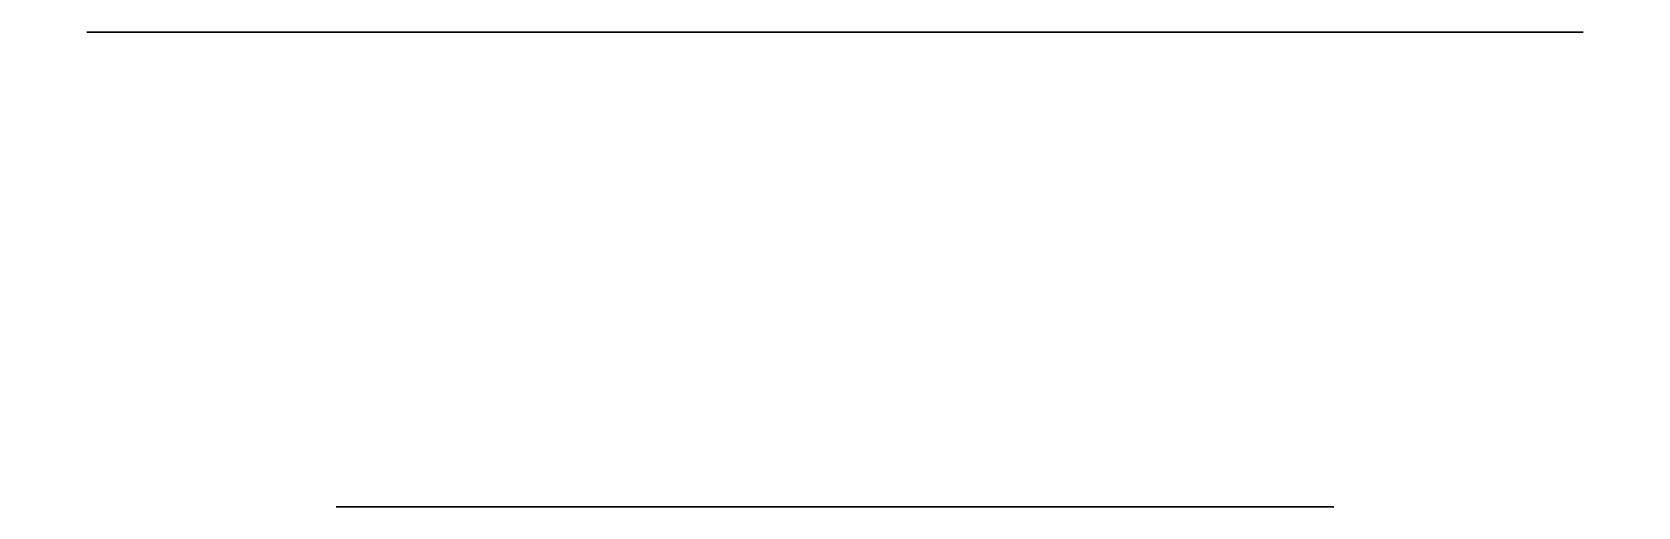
# Model space of a CAD drawing. Header units: centimetres. Extents: x -3.38 to 3.38, y 0 to 2.
import ezdxf

# ---------------------------------------------------------------- set-up
doc = ezdxf.new("R2010")
doc.units = ezdxf.units.CM
doc.header["$MEASUREMENT"] = 0
for name, color, linetype in [('camera-filter_coupler v2_Sketch1', 7, 'Continuous'), ('camera-filter_coupler v2_Sketch2', 7, 'Continuous'), ('camera-filter_coupler v2_Sketch3', 7, 'Continuous'), ('camera-filter_coupler v2_Sketch4', 7, 'Continuous'), ('camera-filter_coupler v2_Sketch5', 7, 'Continuous'), ('camera-filter_coupler v2_Sketch6', 7, 'Continuous')]:
    doc.layers.add(name, color=color, linetype=linetype)

msp = doc.modelspace()

# ---------------------------------------------------------------- linework, layer by layer
at = {"layer": 'camera-filter_coupler v2_Sketch1', "extrusion": (0, 1, 0)}
for radius in [2.1, 1.7]:
    msp.add_circle((0, 0), radius, dxfattribs=at)
at = {"layer": 'camera-filter_coupler v2_Sketch1'}
msp.add_point((0, 0), dxfattribs=at)
at = {"layer": 'camera-filter_coupler v2_Sketch2', "extrusion": (0, 1, 0)}
for radius in [3.15, 2.1, 2.1, 1.7]:
    msp.add_circle((0, 0, 2), radius, dxfattribs=at)
at = {"layer": 'camera-filter_coupler v2_Sketch2'}
msp.add_point((0, 2), dxfattribs=at)
at = {"layer": 'camera-filter_coupler v2_Sketch3'}
for q in [(-3.15, 2), (-3.15, 2), (-1.18, 2, -2.9206), (1.18, 2, -2.9206)]:
    msp.add_line((0, 2), q, dxfattribs=at)
at = {"layer": 'camera-filter_coupler v2_Sketch3', "extrusion": (0, 1, 0)}
for radius in [3.15, 2.75, 1.7]:
    msp.add_circle((0, 0, 2), radius, dxfattribs=at)
at = {"layer": 'camera-filter_coupler v2_Sketch3'}
msp.add_point((0, 2), dxfattribs=at)
at = {"layer": 'camera-filter_coupler v2_Sketch4'}
for p, q in [((0, 2), (-3.15, 2)), ((0, 2), (-3.15, 2)), ((-1.0302, 2, -2.5498), (-1.18, 2, -2.9206)), ((0, 2), (2.9206, 2, -1.18)), ((0, 2), (2.9206, 2, 1.18)), ((1.18, 2, -2.9206), (1.0302, 2, -2.5498))]:
    msp.add_line(p, q, dxfattribs=at)
at = {"layer": 'camera-filter_coupler v2_Sketch4', "extrusion": (0, 1, 0)}
for radius in [2.75, 1.7]:
    msp.add_circle((0, 0, 2), radius, dxfattribs=at)
for radius, start, end in [(3.15, 292, 248), (2.75, 248, 292)]:
    msp.add_arc((0, 0, 2), radius, start, end, dxfattribs=at)
at = {"layer": 'camera-filter_coupler v2_Sketch4'}
msp.add_point((0, 2), dxfattribs=at)
at = {"layer": 'camera-filter_coupler v2_Sketch5'}
for p, q in [((0, 2), (-3.15, 2)), ((0, 2), (-2.9206, 2, -1.18)), ((0, 2), (-2.9197, 2, 1.1823)), ((-1.0302, 2, -2.5498), (-1.18, 2, -2.9206)), ((1.18, 2, -2.9206), (1.0302, 2, -2.5498)), ((2.5498, 2, -1.0302), (2.9206, 2, -1.18)), ((2.9206, 2, 1.18), (2.5498, 2, 1.0302))]:
    msp.add_line(p, q, dxfattribs=at)
at = {"layer": 'camera-filter_coupler v2_Sketch5', "extrusion": (0, 1, 0)}
for radius in [2.75, 1.7]:
    msp.add_circle((0, 0, 2), radius, dxfattribs=at)
for radius, start, end in [(3.15, 292, 158), (2.75, 248, 292), (3.15, 202, 248), (2.75, 158, 202)]:
    msp.add_arc((0, 0, 2), radius, start, end, dxfattribs=at)
at = {"layer": 'camera-filter_coupler v2_Sketch5'}
msp.add_point((0, 2), dxfattribs=at)
at = {"layer": 'camera-filter_coupler v2_Sketch6'}
for p, q in [((0, 2), (-3.15, 2)), ((0, 2), (-3.15, 2)), ((-2.9206, 2, -1.18), (-2.5498, 2, -1.0302)), ((-2.549, 2, 1.0321), (-2.9197, 2, 1.1823)), ((-1.0302, 2, -2.5498), (-1.18, 2, -2.9206)), ((0, 2), (-1.18, 2, 2.9206)), ((0, 2), (1.18, 2, 2.9206)), ((1.18, 2, -2.9206), (1.0302, 2, -2.5498)), ((2.9206, 2, 1.18), (2.5498, 2, 1.0302)), ((2.5498, 2, -1.0302), (2.9206, 2, -1.18))]:
    msp.add_line(p, q, dxfattribs=at)
at = {"layer": 'camera-filter_coupler v2_Sketch6', "extrusion": (0, 1, 0)}
for radius in [2.75, 1.7]:
    msp.add_circle((0, 0, 2), radius, dxfattribs=at)
for radius, start, end in [(3.15, 292, 338), (3.15, 22.04444, 158), (2.75, 338, 22.04444), (2.75, 248, 292), (3.15, 202, 248), (2.75, 158, 202)]:
    msp.add_arc((0, 0, 2), radius, start, end, dxfattribs=at)
at = {"layer": 'camera-filter_coupler v2_Sketch6'}
msp.add_point((0, 2), dxfattribs=at)

doc.saveas('drawing.dxf')
